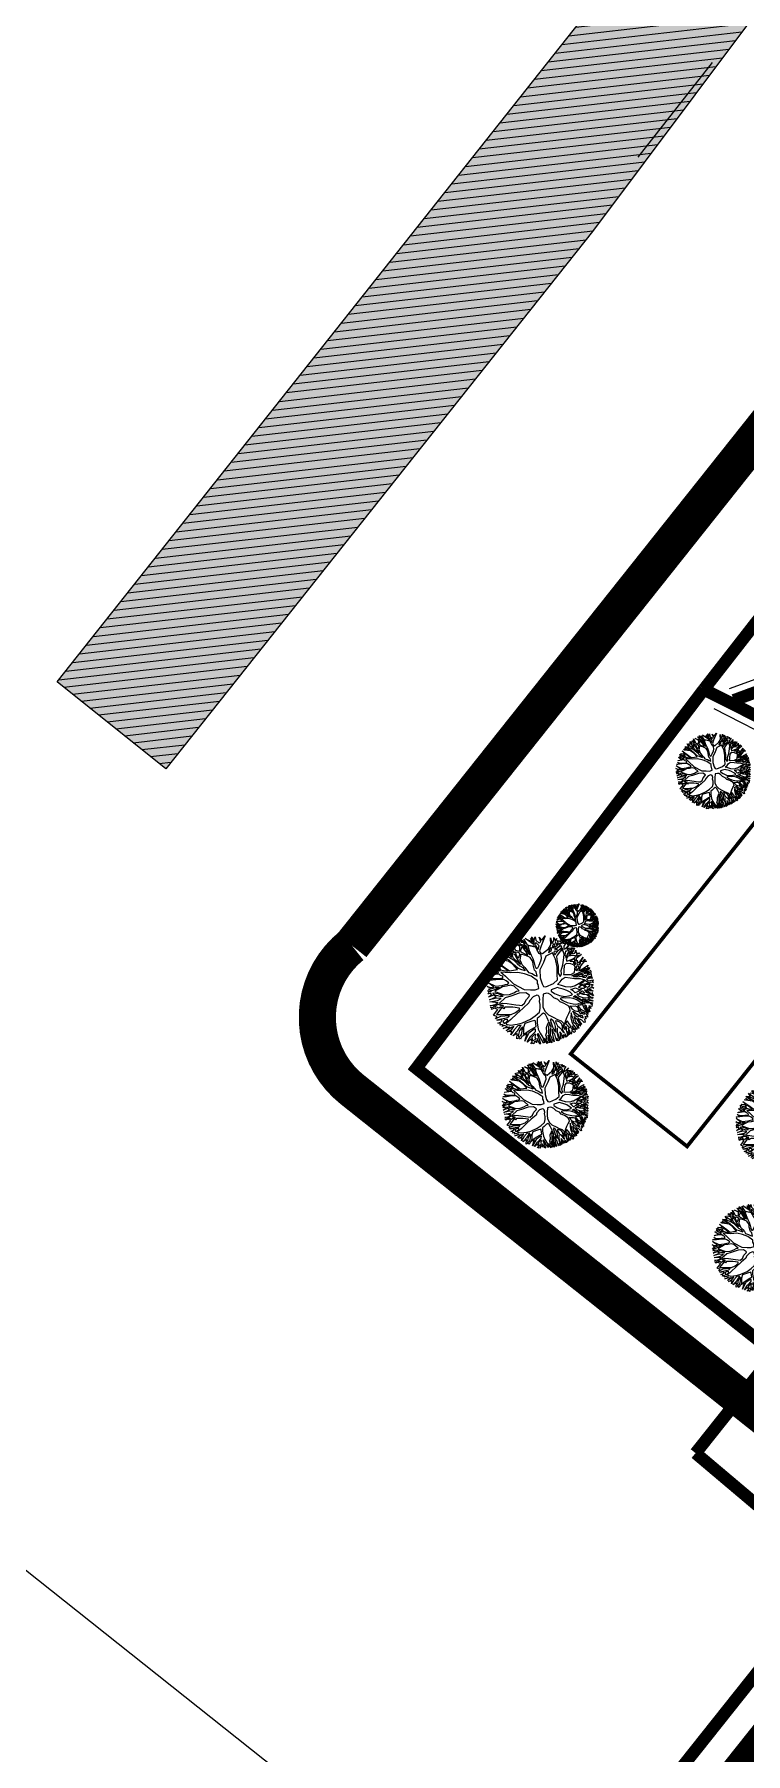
# Model space of a CAD drawing. Header units: metres. Extents: x -664657 to -643449, y -1076720 to -1062383.
# Drawn here: x -661078.5 to -661021.1, y -1067003.8 to -1066865 of the extents above; entities that cross this region are included whole.
import ezdxf

# ---------------------------------------------------------------- set-up
doc = ezdxf.new("R2010")
doc.units = ezdxf.units.M
doc.header["$LTSCALE"] = 0.1
doc.linetypes.add('DASHED', pattern=[19.05, 12.7, -6.35])
doc.linetypes.add('EVENDASH', pattern=[6.35, 3.175, -3.175])
doc.layers.get('0').update_dxf_attribs({"color": 8, "lineweight": 9})
for name, color, linetype in [('AA_THER_DOPRAVA', 142, 'Continuous'), ('AA_THER_katastr', 7, 'Continuous'), ('AA_THER_KOMUNIKACE', 201, 'Continuous'), ('AA_THER_srafy', 52, 'Continuous'), ('AA_THER_SRAFY KATASTR', 14, 'Continuous')]:
    doc.layers.add(name, color=color, linetype=linetype)
doc.layers.add('AA_THER_STAFAZ', color=252, linetype='Continuous', lineweight=0)
doc.layers.add('FLOATING-WINDOWS', color=2, linetype='Continuous', plot=False)

# ---------------------------------------------------------------- blocks, each defined once
blk = doc.blocks.new('A$C0C461CEA')
for p, q in [((-0.025, 0.681), (-0.029, 0.73)), ((-0.029, 0.73), (-0.001, 0.656)), ((0.063, 0.606), (-0.009, 0.765)), ((-0.009, 0.765), (0.101, 0.706)), ((0.101, 0.706), (0.094, 0.804)), ((0.094, 0.804), (0.195, 0.61)), ((0.214, 0.725), (0.134, 0.788)), ((0.134, 0.788), (0.212, 0.751)), ((0.191, 0.795), (0.205, 0.826)), ((0.231, 0.749), (0.191, 0.795)), ((0.195, 0.61), (0.214, 0.725)), ((0.205, 0.826), (0.247, 0.779)), ((0.212, 0.751), (0.231, 0.749)), ((0.247, 0.779), (0.283, 0.818)), ((0.256, 0.734), (0.28, 0.713)), ((0.257, 0.695), (0.256, 0.734)), ((0.283, 0.818), (0.273, 0.766)), ((0.273, 0.766), (0.303, 0.735)), ((0.303, 0.735), (0.335, 0.855)), ((0.335, 0.855), (0.332, 0.706)), ((0.448, 0.732), (0.381, 0.832)), ((0.381, 0.832), (0.473, 0.745)), ((0.398, 0.641), (0.448, 0.732)), ((0.483, 0.777), (0.463, 0.845)), ((0.463, 0.845), (0.503, 0.812)), ((0.473, 0.745), (0.483, 0.777)), ((0.49, 0.711), (0.491, 0.762)), ((0.491, 0.762), (0.519, 0.739)), ((0.503, 0.812), (0.541, 0.849)), ((0.519, 0.739), (0.518, 0.634)), ((0.541, 0.849), (0.523, 0.775)), ((0.523, 0.775), (0.552, 0.829)), ((0.552, 0.829), (0.55, 0.733)), ((0.55, 0.733), (0.572, 0.716)), ((0.572, 0.716), (0.592, 0.82)), ((0.592, 0.82), (0.599, 0.69)), ((0.732, 0.619), (0.623, 0.824)), ((0.623, 0.824), (0.721, 0.691)), ((0.721, 0.691), (0.725, 0.772)), ((0.725, 0.772), (0.739, 0.638)), ((0.773, 0.691), (0.762, 0.79)), ((0.762, 0.79), (0.78, 0.708)), ((0.782, 0.71), (0.826, 0.755)), ((0.826, 0.755), (0.807, 0.687)), ((-0.436, 0.238), (-0.503, 0.376)), ((-0.503, 0.376), (-0.397, 0.235)), ((-0.394, 0.371), (-0.482, 0.412)), ((-0.482, 0.412), (-0.394, 0.388)), ((-0.394, 0.388), (-0.424, 0.459)), ((-0.424, 0.459), (-0.372, 0.399)), ((-0.256, 0.32), (-0.394, 0.371)), ((-0.386, 0.487), (-0.377, 0.497)), ((-0.28, 0.452), (-0.386, 0.487)), ((-0.377, 0.497), (-0.291, 0.473)), ((-0.372, 0.399), (-0.265, 0.347)), ((-0.291, 0.473), (-0.326, 0.577)), ((-0.326, 0.577), (-0.279, 0.488)), ((-0.256, 0.522), (-0.284, 0.582)), ((-0.284, 0.582), (-0.25, 0.553)), ((-0.209, 0.421), (-0.28, 0.452)), ((-0.279, 0.488), (-0.209, 0.448)), ((-0.207, 0.472), (-0.256, 0.522)), ((-0.25, 0.553), (-0.251, 0.627)), ((-0.251, 0.627), (-0.205, 0.61)), ((-0.215, 0.587), (-0.164, 0.562)), ((-0.208, 0.57), (-0.215, 0.587)), ((-0.212, 0.536), (-0.208, 0.57)), ((-0.186, 0.48), (-0.212, 0.536)), ((-0.209, 0.448), (-0.207, 0.472)), ((-0.194, 0.381), (-0.209, 0.421)), ((-0.205, 0.61), (-0.205, 0.641)), ((-0.205, 0.641), (-0.143, 0.596)), ((-0.162, 0.346), (-0.194, 0.381)), ((-0.163, 0.47), (-0.186, 0.48)), ((-0.164, 0.562), (-0.163, 0.47)), ((-0.157, 0.436), (-0.114, 0.321)), ((-0.081, 0.391), (-0.157, 0.436)), ((-0.143, 0.596), (-0.108, 0.579)), ((-0.134, 0.562), (-0.138, 0.487)), ((-0.138, 0.487), (-0.095, 0.443)), ((-0.108, 0.579), (-0.136, 0.688)), ((-0.136, 0.688), (-0.031, 0.479)), ((-0.111, 0.544), (-0.134, 0.562)), ((-0.084, 0.536), (-0.111, 0.544)), ((-0.095, 0.443), (-0.013, 0.385)), ((-0.062, 0.681), (-0.084, 0.71)), ((-0.084, 0.71), (-0.025, 0.681)), ((-0.05, 0.471), (-0.084, 0.536)), ((0.012, 0.333), (-0.081, 0.391)), ((0.086, 0.573), (-0.062, 0.681)), ((-0.013, 0.385), (-0.05, 0.471)), ((-0.031, 0.479), (0.019, 0.379)), ((-0.001, 0.656), (0.063, 0.606)), ((0.019, 0.379), (0.096, 0.349)), ((0.049, 0.709), (0.1, 0.674)), ((0.071, 0.64), (0.049, 0.709)), ((0.115, 0.58), (0.071, 0.64)), ((0.141, 0.467), (0.086, 0.573)), ((0.1, 0.674), (0.148, 0.626)), ((0.154, 0.458), (0.115, 0.58)), ((0.175, 0.322), (0.141, 0.467)), ((0.148, 0.626), (0.198, 0.54)), ((0.193, 0.345), (0.154, 0.458)), ((0.198, 0.54), (0.234, 0.438)), ((0.212, 0.581), (0.226, 0.644)), ((0.236, 0.499), (0.212, 0.581)), ((0.226, 0.644), (0.236, 0.684)), ((0.234, 0.438), (0.258, 0.367)), ((0.236, 0.684), (0.278, 0.625)), ((0.281, 0.388), (0.236, 0.499)), ((0.272, 0.676), (0.257, 0.695)), ((0.258, 0.367), (0.296, 0.309)), ((0.278, 0.625), (0.267, 0.543)), ((0.267, 0.543), (0.281, 0.388)), ((0.291, 0.657), (0.272, 0.676)), ((0.28, 0.713), (0.29, 0.678)), ((0.29, 0.678), (0.291, 0.657)), ((0.298, 0.594), (0.316, 0.668)), ((0.299, 0.519), (0.298, 0.594)), ((0.359, 0.578), (0.299, 0.519)), ((0.314, 0.414), (0.309, 0.363)), ((0.309, 0.363), (0.334, 0.286)), ((0.318, 0.477), (0.314, 0.414)), ((0.316, 0.668), (0.354, 0.641)), ((0.392, 0.572), (0.318, 0.477)), ((0.332, 0.706), (0.398, 0.641)), ((0.354, 0.641), (0.373, 0.618)), ((0.373, 0.618), (0.359, 0.578)), ((0.469, 0.501), (0.392, 0.572)), ((0.419, 0.639), (0.417, 0.618)), ((0.417, 0.618), (0.449, 0.568)), ((0.438, 0.663), (0.419, 0.639)), ((0.471, 0.697), (0.438, 0.663)), ((0.449, 0.568), (0.492, 0.518)), ((0.532, 0.422), (0.469, 0.501)), ((0.482, 0.682), (0.471, 0.697)), ((0.492, 0.669), (0.482, 0.682)), ((0.505, 0.682), (0.49, 0.711)), ((0.503, 0.634), (0.492, 0.669)), ((0.492, 0.518), (0.511, 0.491)), ((0.512, 0.575), (0.503, 0.634)), ((0.518, 0.634), (0.505, 0.682)), ((0.511, 0.491), (0.512, 0.575)), ((0.53, 0.531), (0.539, 0.622)), ((0.551, 0.471), (0.53, 0.531)), ((0.54, 0.324), (0.532, 0.422)), ((0.539, 0.622), (0.547, 0.66)), ((0.544, 0.723), (0.568, 0.689)), ((0.547, 0.66), (0.544, 0.723)), ((0.562, 0.609), (0.551, 0.471)), ((0.571, 0.374), (0.551, 0.283)), ((0.568, 0.689), (0.562, 0.609)), ((0.574, 0.456), (0.571, 0.374)), ((0.581, 0.563), (0.574, 0.456)), ((0.6, 0.66), (0.581, 0.563)), ((0.599, 0.69), (0.656, 0.641)), ((0.629, 0.644), (0.6, 0.66)), ((0.699, 0.587), (0.629, 0.644)), ((0.656, 0.641), (0.716, 0.594)), ((0.735, 0.569), (0.699, 0.587)), ((0.716, 0.594), (0.732, 0.619)), ((0.731, 0.289), (0.76, 0.363)), ((0.736, 0.502), (0.735, 0.569)), ((0.738, 0.409), (0.736, 0.502)), ((0.76, 0.363), (0.738, 0.409)), ((0.739, 0.638), (0.773, 0.691)), ((0.756, 0.617), (0.75, 0.55)), ((0.75, 0.55), (0.759, 0.494)), ((0.785, 0.647), (0.756, 0.617)), ((0.759, 0.494), (0.811, 0.549)), ((0.772, 0.454), (0.768, 0.41)), ((0.768, 0.41), (0.8, 0.37)), ((0.847, 0.53), (0.772, 0.454)), ((0.78, 0.708), (0.782, 0.71)), ((0.811, 0.549), (0.785, 0.647)), ((0.8, 0.37), (0.955, 0.401)), ((0.807, 0.687), (0.84, 0.599)), ((0.84, 0.599), (0.888, 0.613)), ((1.024, 0.679), (0.847, 0.53)), ((0.888, 0.613), (0.897, 0.711)), ((0.897, 0.711), (0.915, 0.627)), ((0.915, 0.627), (1.024, 0.679)), ((0.983, 0.384), (0.943, 0.354)), ((0.955, 0.401), (1.039, 0.454)), ((1.022, 0.404), (0.983, 0.384)), ((1.008, 0.359), (1.022, 0.404)), ((1.039, 0.454), (1.103, 0.589)), ((1.06, 0.421), (1.046, 0.396)), ((1.046, 0.396), (1.046, 0.37)), ((1.046, 0.37), (1.102, 0.394)), ((1.085, 0.438), (1.06, 0.421)), ((1.084, 0.364), (1.065, 0.329)), ((1.103, 0.589), (1.074, 0.465)), ((1.074, 0.465), (1.137, 0.506)), ((1.151, 0.377), (1.084, 0.364)), ((1.117, 0.447), (1.085, 0.438)), ((1.102, 0.394), (1.117, 0.447)), ((1.137, 0.506), (1.166, 0.562)), ((1.154, 0.472), (1.142, 0.409)), ((1.142, 0.409), (1.193, 0.416)), ((1.216, 0.393), (1.151, 0.377)), ((1.213, 0.508), (1.154, 0.472)), ((1.166, 0.562), (1.164, 0.508)), ((1.164, 0.508), (1.213, 0.508)), ((1.193, 0.416), (1.206, 0.47)), ((1.206, 0.47), (1.232, 0.441)), ((1.216, 0.353), (1.216, 0.393)), ((1.232, 0.441), (1.276, 0.429)), ((1.276, 0.429), (1.239, 0.399)), ((1.239, 0.399), (1.239, 0.378)), ((1.239, 0.378), (1.266, 0.383)), ((1.266, 0.383), (1.281, 0.398)), ((1.308, 0.383), (1.275, 0.358)), ((1.281, 0.398), (1.308, 0.383)), ((-0.493, -0.002), (-0.644, 0.041)), ((-0.644, 0.041), (-0.485, 0.03)), ((-0.635, 0.101), (-0.551, 0.117)), ((-0.519, 0.086), (-0.635, 0.101)), ((-0.612, 0.165), (-0.577, 0.172)), ((-0.557, 0.142), (-0.612, 0.165)), ((-0.577, 0.172), (-0.583, 0.229)), ((-0.583, 0.229), (-0.536, 0.174)), ((-0.551, 0.117), (-0.557, 0.142)), ((-0.526, 0.187), (-0.556, 0.247)), ((-0.556, 0.247), (-0.505, 0.187)), ((-0.495, 0.221), (-0.55, 0.309)), ((-0.55, 0.309), (-0.495, 0.256)), ((-0.536, 0.174), (-0.526, 0.187)), ((-0.509, 0.126), (-0.526, 0.126)), ((-0.526, 0.126), (-0.492, 0.08)), ((-0.485, 0.03), (-0.519, 0.086)), ((-0.416, 0.057), (-0.509, 0.126)), ((-0.505, 0.187), (-0.335, 0.163)), ((-0.495, 0.256), (-0.436, 0.238)), ((-0.415, 0.205), (-0.495, 0.221)), ((-0.492, 0.08), (-0.453, 0.038)), ((-0.444, 0.15), (-0.46, 0.141)), ((-0.46, 0.141), (-0.318, -0.013)), ((-0.453, 0.038), (-0.411, 0.003)), ((-0.353, 0.149), (-0.444, 0.15)), ((-0.354, -0.026), (-0.416, 0.057)), ((-0.335, 0.163), (-0.415, 0.205)), ((-0.411, 0.003), (-0.354, -0.026)), ((-0.397, 0.235), (-0.263, 0.181)), ((-0.273, 0.155), (-0.353, 0.149)), ((-0.191, 0.121), (-0.273, 0.155)), ((-0.265, 0.347), (-0.176, 0.312)), ((-0.263, 0.181), (-0.194, 0.167)), ((-0.174, 0.275), (-0.256, 0.32)), ((-0.194, 0.167), (-0.145, 0.146)), ((-0.099, 0.096), (-0.191, 0.121)), ((-0.176, 0.312), (-0.162, 0.346)), ((-0.142, 0.224), (-0.174, 0.275)), ((-0.145, 0.146), (-0.114, 0.159)), ((-0.114, 0.159), (-0.142, 0.224)), ((-0.114, 0.321), (-0.04, 0.095)), ((-0.05, 0.048), (-0.099, 0.096)), ((0, -0.086), (-0.05, 0.048)), ((-0.04, 0.095), (0.101, -0.11)), ((0.154, 0.269), (0.012, 0.333)), ((0.096, 0.349), (0.175, 0.322)), ((0.266, 0.178), (0.154, 0.269)), ((0.24, 0.295), (0.193, 0.345)), ((0.308, 0.222), (0.24, 0.295)), ((0.364, 0.065), (0.266, 0.178)), ((0.296, 0.309), (0.308, 0.222)), ((0.334, 0.286), (0.348, 0.221)), ((0.348, 0.221), (0.354, 0.16)), ((0.354, 0.16), (0.409, 0.103)), ((0.435, -0.079), (0.364, 0.065)), ((0.409, 0.103), (0.439, 0.053)), ((0.439, 0.053), (0.476, 0.01)), ((0.476, 0.01), (0.498, 0.096)), ((0.485, 0.148), (0.513, 0.258)), ((0.498, 0.096), (0.485, 0.148)), ((0.513, 0.258), (0.54, 0.324)), ((0.588, 0.099), (0.514, -0.053)), ((0.534, 0.218), (0.533, 0.155)), ((0.533, 0.155), (0.567, 0.153)), ((0.551, 0.283), (0.534, 0.218)), ((0.567, 0.153), (0.619, 0.192)), ((0.726, 0.197), (0.588, 0.099)), ((0.619, 0.192), (0.694, 0.255)), ((0.694, 0.255), (0.731, 0.289)), ((0.834, 0.289), (0.726, 0.197)), ((0.992, 0.29), (0.834, 0.289)), ((0.943, 0.354), (0.922, 0.336)), ((0.922, 0.336), (0.992, 0.342)), ((0.934, -0.024), (0.985, 0.138)), ((0.99, 0.078), (0.966, -0.017)), ((0.985, 0.138), (0.99, 0.219)), ((0.99, 0.219), (0.992, 0.29)), ((1.029, 0.181), (0.99, 0.078)), ((0.992, 0.342), (1.008, 0.359)), ((1.019, 0.28), (1.014, 0.25)), ((1.014, 0.25), (1.022, 0.223)), ((1.04, 0.305), (1.019, 0.28)), ((1.022, 0.223), (1.057, 0.251)), ((1.054, 0.196), (1.029, 0.181)), ((1.065, 0.28), (1.04, 0.305)), ((1.161, 0.247), (1.054, 0.196)), ((1.057, 0.251), (1.11, 0.266)), ((1.064, -0.035), (1.15, 0.081)), ((1.065, 0.329), (1.216, 0.353)), ((1.11, 0.266), (1.065, 0.28)), ((1.115, 0.327), (1.094, 0.318)), ((1.094, 0.318), (1.123, 0.272)), ((1.157, 0.334), (1.115, 0.327)), ((1.123, 0.272), (1.221, 0.303)), ((1.15, 0.081), (1.193, 0.151)), ((1.223, 0.332), (1.157, 0.334)), ((1.207, 0.21), (1.161, 0.247)), ((1.221, 0.277), (1.173, 0.268)), ((1.173, 0.268), (1.209, 0.239)), ((1.184, 0.044), (1.176, -0.007)), ((1.242, 0.072), (1.184, 0.044)), ((1.201, 0.118), (1.192, 0.06)), ((1.192, 0.06), (1.242, 0.105)), ((1.193, 0.151), (1.207, 0.21)), ((1.249, 0.194), (1.201, 0.132)), ((1.201, 0.132), (1.201, 0.118)), ((1.209, 0.239), (1.221, 0.277)), ((1.221, 0.303), (1.223, 0.332)), ((1.265, 0.299), (1.236, 0.242)), ((1.236, 0.242), (1.263, 0.236)), ((1.242, 0.105), (1.277, 0.128)), ((1.297, 0.051), (1.242, 0.072)), ((1.268, 0.179), (1.249, 0.194)), ((1.263, 0.236), (1.379, 0.275)), ((1.336, 0.335), (1.265, 0.299)), ((1.314, 0.169), (1.268, 0.179)), ((1.275, 0.358), (1.336, 0.335)), ((1.294, 0.108), (1.276, 0.086)), ((1.276, 0.086), (1.305, 0.077)), ((1.277, 0.128), (1.319, 0.158)), ((1.411, 0.18), (1.289, 0.213)), ((1.289, 0.213), (1.317, 0.184)), ((1.327, 0.131), (1.294, 0.108)), ((1.347, 0.037), (1.297, 0.051)), ((1.379, 0.275), (1.301, 0.236)), ((1.301, 0.236), (1.411, 0.18)), ((1.305, 0.077), (1.384, 0.138)), ((1.319, 0.158), (1.314, 0.169)), ((1.317, 0.184), (1.443, 0.155)), ((1.367, 0.149), (1.327, 0.131)), ((1.443, 0.155), (1.34, 0.081)), ((1.34, 0.081), (1.406, 0.061)), ((1.386, 0.006), (1.347, 0.037)), ((1.384, 0.138), (1.367, 0.149)), ((1.367, -0.026), (1.386, 0.006)), ((1.421, 0.016), (1.398, -0.011)), ((1.406, 0.061), (1.454, 0.109)), ((1.495, 0.013), (1.421, 0.016)), ((1.454, 0.109), (1.431, 0.05)), ((1.431, 0.05), (1.495, 0.013)), ((-0.722, -0.374), (-0.67, -0.354)), ((-0.721, -0.288), (-0.583, -0.227)), ((-0.67, -0.354), (-0.721, -0.288)), ((-0.701, -0.157), (-0.672, -0.144)), ((-0.634, -0.167), (-0.701, -0.157)), ((-0.672, -0.144), (-0.697, -0.115)), ((-0.697, -0.115), (-0.649, -0.134)), ((-0.599, -0.118), (-0.687, -0.081)), ((-0.687, -0.081), (-0.582, -0.108)), ((-0.508, -0.101), (-0.659, -0.004)), ((-0.659, -0.004), (-0.5, -0.057)), ((-0.49, -0.229), (-0.658, -0.302)), ((-0.658, -0.302), (-0.588, -0.343)), ((-0.649, -0.134), (-0.599, -0.118)), ((-0.583, -0.227), (-0.634, -0.167)), ((-0.561, -0.129), (-0.611, -0.142)), ((-0.611, -0.142), (-0.575, -0.175)), ((-0.588, -0.343), (-0.459, -0.411)), ((-0.582, -0.108), (-0.544, -0.105)), ((-0.575, -0.175), (-0.552, -0.204)), ((-0.519, -0.137), (-0.561, -0.129)), ((-0.552, -0.204), (-0.506, -0.197)), ((-0.544, -0.105), (-0.508, -0.101)), ((-0.491, -0.179), (-0.519, -0.137)), ((-0.506, -0.197), (-0.448, -0.22)), ((-0.5, -0.057), (-0.412, -0.054)), ((-0.412, -0.054), (-0.493, -0.002)), ((-0.33, -0.078), (-0.491, -0.12)), ((-0.491, -0.12), (-0.481, -0.145)), ((-0.444, -0.203), (-0.491, -0.179)), ((-0.465, -0.267), (-0.49, -0.229)), ((-0.481, -0.145), (-0.435, -0.149)), ((-0.431, -0.251), (-0.465, -0.267)), ((-0.448, -0.22), (-0.444, -0.203)), ((-0.435, -0.149), (-0.35, -0.207)), ((-0.402, -0.266), (-0.431, -0.251)), ((-0.281, -0.328), (-0.402, -0.266)), ((-0.35, -0.207), (-0.2, -0.314)), ((-0.208, -0.104), (-0.33, -0.078)), ((-0.318, -0.013), (-0.221, -0.06)), ((-0.167, -0.411), (-0.281, -0.328)), ((-0.221, -0.06), (-0.118, -0.072)), ((-0.023, -0.134), (-0.208, -0.104)), ((-0.2, -0.314), (-0.141, -0.358)), ((-0.141, -0.358), (-0.098, -0.387)), ((-0.118, -0.072), (-0.051, -0.067)), ((-0.051, -0.067), (0, -0.086)), ((-0.025, -0.371), (0.046, -0.318)), ((0.101, -0.19), (-0.023, -0.134)), ((0.046, -0.318), (0.128, -0.29)), ((0.101, -0.11), (0.215, -0.18)), ((0.147, -0.271), (0.101, -0.19)), ((0.202, -0.337), (0.101, -0.37)), ((0.128, -0.29), (0.147, -0.271)), ((0.284, -0.347), (0.202, -0.337)), ((0.215, -0.18), (0.302, -0.23)), ((0.301, -0.364), (0.284, -0.347)), ((0.302, -0.23), (0.386, -0.241)), ((0.386, -0.241), (0.412, -0.157)), ((0.412, -0.132), (0.435, -0.079)), ((0.412, -0.157), (0.412, -0.132)), ((0.514, -0.053), (0.492, -0.182)), ((0.492, -0.182), (0.493, -0.246)), ((0.493, -0.246), (0.533, -0.274)), ((0.533, -0.274), (0.71, -0.29)), ((0.71, -0.29), (0.814, -0.262)), ((0.773, -0.347), (0.846, -0.329)), ((0.833, -0.407), (0.773, -0.347)), ((0.814, -0.262), (0.864, -0.159)), ((0.846, -0.329), (0.914, -0.295)), ((0.864, -0.159), (0.934, -0.024)), ((0.908, -0.119), (0.897, -0.15)), ((0.897, -0.15), (0.901, -0.228)), ((0.901, -0.228), (0.946, -0.198)), ((0.966, -0.017), (0.908, -0.119)), ((0.914, -0.295), (0.987, -0.292)), ((0.946, -0.198), (0.973, -0.127)), ((0.973, -0.127), (1.064, -0.035)), ((1.009, -0.187), (0.98, -0.225)), ((0.98, -0.225), (1.12, -0.297)), ((0.987, -0.292), (1.076, -0.35)), ((1.026, -0.151), (1.009, -0.187)), ((1.084, -0.067), (1.026, -0.151)), ((1.076, -0.35), (1.146, -0.402)), ((1.138, -0.047), (1.084, -0.067)), ((1.12, -0.297), (1.208, -0.294)), ((1.322, -0.346), (1.122, -0.328)), ((1.122, -0.328), (1.314, -0.377)), ((1.225, -0.095), (1.138, -0.047)), ((1.176, -0.007), (1.277, -0.02)), ((1.208, -0.294), (1.276, -0.187)), ((1.271, -0.153), (1.225, -0.095)), ((1.231, -0.04), (1.321, -0.091)), ((1.289, -0.041), (1.231, -0.04)), ((1.287, -0.212), (1.256, -0.26)), ((1.256, -0.26), (1.262, -0.288)), ((1.262, -0.288), (1.356, -0.236)), ((1.276, -0.187), (1.271, -0.153)), ((1.277, -0.02), (1.367, -0.026)), ((1.324, -0.116), (1.277, -0.096)), ((1.277, -0.096), (1.303, -0.157)), ((1.318, -0.192), (1.287, -0.212)), ((1.346, -0.047), (1.289, -0.041)), ((1.394, -0.229), (1.298, -0.308)), ((1.298, -0.308), (1.389, -0.301)), ((1.303, -0.157), (1.324, -0.116)), ((1.356, -0.236), (1.318, -0.192)), ((1.321, -0.091), (1.346, -0.047)), ((1.436, -0.382), (1.322, -0.346)), ((1.347, -0.14), (1.333, -0.161)), ((1.333, -0.161), (1.36, -0.194)), ((1.439, -0.334), (1.334, -0.329)), ((1.334, -0.329), (1.521, -0.375)), ((1.374, -0.053), (1.346, -0.093)), ((1.346, -0.093), (1.374, -0.091)), ((1.368, -0.148), (1.347, -0.14)), ((1.374, -0.091), (1.353, -0.129)), ((1.353, -0.129), (1.41, -0.147)), ((1.36, -0.194), (1.389, -0.194)), ((1.4, -0.166), (1.368, -0.148)), ((1.514, -0.029), (1.374, -0.053)), ((1.389, -0.194), (1.421, -0.179)), ((1.389, -0.301), (1.527, -0.295)), ((1.476, -0.191), (1.394, -0.229)), ((1.398, -0.011), (1.514, -0.029)), ((1.421, -0.179), (1.4, -0.166)), ((1.41, -0.147), (1.519, -0.094)), ((1.519, -0.094), (1.431, -0.145)), ((1.431, -0.145), (1.486, -0.17)), ((1.513, -0.369), (1.439, -0.334)), ((1.541, -0.201), (1.476, -0.191)), ((1.486, -0.17), (1.527, -0.148)), ((1.527, -0.295), (1.496, -0.321)), ((1.496, -0.321), (1.528, -0.358)), ((1.527, -0.148), (1.511, -0.184)), ((1.511, -0.184), (1.541, -0.201)), ((1.528, -0.358), (1.513, -0.369)), ((-0.605, -0.381), (-0.722, -0.374)), ((-0.671, -0.512), (-0.715, -0.477)), ((-0.715, -0.477), (-0.643, -0.483)), ((-0.705, -0.422), (-0.705, -0.403)), ((-0.705, -0.403), (-0.475, -0.468)), ((-0.602, -0.457), (-0.705, -0.422)), ((-0.697, -0.539), (-0.671, -0.512)), ((-0.651, -0.541), (-0.697, -0.539)), ((-0.537, -0.67), (-0.676, -0.63)), ((-0.676, -0.63), (-0.569, -0.633)), ((-0.67, -0.585), (-0.643, -0.564)), ((-0.628, -0.583), (-0.67, -0.585)), ((-0.643, -0.564), (-0.651, -0.541)), ((-0.643, -0.483), (-0.602, -0.457)), ((-0.639, -0.698), (-0.537, -0.67)), ((-0.507, -0.691), (-0.639, -0.698)), ((-0.569, -0.633), (-0.628, -0.583)), ((-0.562, -0.478), (-0.608, -0.497)), ((-0.608, -0.497), (-0.603, -0.545)), ((-0.429, -0.459), (-0.605, -0.381)), ((-0.603, -0.545), (-0.555, -0.54)), ((-0.569, -0.566), (-0.571, -0.578)), ((-0.571, -0.578), (-0.503, -0.638)), ((-0.439, -0.537), (-0.569, -0.566)), ((-0.528, -0.49), (-0.562, -0.478)), ((-0.555, -0.54), (-0.523, -0.534)), ((-0.532, -0.735), (-0.456, -0.699)), ((-0.5, -0.512), (-0.528, -0.49)), ((-0.523, -0.534), (-0.5, -0.512)), ((-0.456, -0.699), (-0.507, -0.691)), ((-0.503, -0.638), (-0.373, -0.687)), ((-0.475, -0.468), (-0.429, -0.459)), ((-0.459, -0.411), (-0.383, -0.446)), ((-0.274, -0.489), (-0.439, -0.537)), ((-0.383, -0.446), (-0.284, -0.456)), ((-0.373, -0.687), (-0.256, -0.714)), ((-0.284, -0.456), (-0.182, -0.436)), ((-0.099, -0.448), (-0.274, -0.489)), ((-0.256, -0.714), (-0.076, -0.727)), ((-0.182, -0.436), (-0.167, -0.411)), ((0.06, -0.41), (-0.099, -0.448)), ((-0.098, -0.387), (-0.025, -0.371)), ((-0.076, -0.727), (0.048, -0.713)), ((0.048, -0.713), (0.165, -0.682)), ((0.101, -0.37), (0.06, -0.41)), ((0.165, -0.682), (0.215, -0.623)), ((0.215, -0.623), (0.252, -0.551)), ((0.252, -0.551), (0.271, -0.484)), ((0.271, -0.484), (0.295, -0.448)), ((0.276, -0.629), (0.273, -0.73)), ((0.309, -0.559), (0.276, -0.629)), ((0.295, -0.448), (0.313, -0.389)), ((0.313, -0.389), (0.301, -0.364)), ((0.348, -0.481), (0.309, -0.559)), ((0.414, -0.386), (0.348, -0.481)), ((0.482, -0.404), (0.414, -0.386)), ((0.518, -0.429), (0.482, -0.404)), ((0.544, -0.477), (0.518, -0.429)), ((0.574, -0.561), (0.544, -0.477)), ((0.627, -0.632), (0.574, -0.561)), ((0.601, -0.382), (0.587, -0.408)), ((0.587, -0.408), (0.628, -0.487)), ((0.66, -0.39), (0.601, -0.382)), ((0.648, -0.697), (0.627, -0.632)), ((0.628, -0.487), (0.7, -0.576)), ((0.706, -0.765), (0.648, -0.697)), ((0.74, -0.406), (0.66, -0.39)), ((0.68, -0.635), (0.71, -0.698)), ((0.723, -0.641), (0.68, -0.635)), ((0.7, -0.576), (0.793, -0.643)), ((0.71, -0.698), (0.771, -0.775)), ((0.755, -0.654), (0.723, -0.641)), ((0.768, -0.431), (0.74, -0.406)), ((0.793, -0.687), (0.755, -0.654)), ((0.831, -0.489), (0.768, -0.431)), ((0.793, -0.643), (0.86, -0.669)), ((0.861, -0.713), (0.793, -0.687)), ((0.885, -0.552), (0.831, -0.489)), ((0.896, -0.469), (0.833, -0.407)), ((0.86, -0.669), (0.919, -0.683)), ((0.923, -0.765), (0.861, -0.713)), ((0.927, -0.618), (0.885, -0.552)), ((0.987, -0.527), (0.896, -0.469)), ((0.919, -0.683), (0.953, -0.683)), ((0.953, -0.683), (0.927, -0.618)), ((0.973, -0.572), (1.072, -0.589)), ((0.997, -0.622), (0.973, -0.572)), ((1.063, -0.541), (0.987, -0.527)), ((1.018, -0.681), (0.997, -0.622)), ((1.087, -0.68), (1.018, -0.681)), ((1.033, -0.716), (1.053, -0.774)), ((1.078, -0.743), (1.033, -0.716)), ((1.084, -0.55), (1.063, -0.541)), ((1.072, -0.589), (1.119, -0.642)), ((1.24, -0.542), (1.084, -0.55)), ((1.171, -0.679), (1.087, -0.68)), ((1.099, -0.713), (1.174, -0.717)), ((1.139, -0.759), (1.099, -0.713)), ((1.119, -0.642), (1.171, -0.679)), ((1.135, -0.61), (1.181, -0.601)), ((1.169, -0.658), (1.135, -0.61)), ((1.146, -0.366), (1.331, -0.398)), ((1.205, -0.406), (1.146, -0.366)), ((1.146, -0.402), (1.247, -0.462)), ((1.218, -0.683), (1.169, -0.658)), ((1.271, -0.556), (1.173, -0.572)), ((1.173, -0.572), (1.345, -0.623)), ((1.174, -0.717), (1.193, -0.78)), ((1.181, -0.601), (1.228, -0.603)), ((1.293, -0.438), (1.205, -0.406)), ((1.262, -0.674), (1.218, -0.683)), ((1.22, -0.716), (1.225, -0.775)), ((1.246, -0.741), (1.22, -0.716)), ((1.228, -0.603), (1.262, -0.674)), ((1.328, -0.531), (1.24, -0.542)), ((1.247, -0.462), (1.328, -0.531)), ((1.339, -0.652), (1.266, -0.621)), ((1.266, -0.621), (1.279, -0.67)), ((1.32, -0.545), (1.271, -0.556)), ((1.279, -0.67), (1.304, -0.696)), ((1.35, -0.423), (1.293, -0.438)), ((1.304, -0.696), (1.367, -0.69)), ((1.308, -0.455), (1.382, -0.454)), ((1.323, -0.478), (1.308, -0.455)), ((1.314, -0.377), (1.526, -0.421)), ((1.362, -0.62), (1.32, -0.545)), ((1.367, -0.498), (1.323, -0.478)), ((1.331, -0.398), (1.35, -0.423)), ((1.367, -0.69), (1.339, -0.652)), ((1.345, -0.623), (1.362, -0.62)), ((1.492, -0.575), (1.361, -0.539)), ((1.361, -0.539), (1.376, -0.585)), ((1.404, -0.631), (1.364, -0.641)), ((1.364, -0.641), (1.432, -0.706)), ((1.403, -0.475), (1.367, -0.498)), ((1.526, -0.421), (1.375, -0.412)), ((1.375, -0.412), (1.53, -0.449)), ((1.376, -0.585), (1.48, -0.613)), ((1.382, -0.454), (1.403, -0.475)), ((1.432, -0.706), (1.386, -0.715)), ((1.386, -0.715), (1.406, -0.775)), ((1.434, -0.521), (1.395, -0.521)), ((1.395, -0.521), (1.492, -0.575)), ((1.457, -0.664), (1.404, -0.631)), ((1.53, -0.449), (1.415, -0.452)), ((1.415, -0.452), (1.445, -0.477)), ((1.485, -0.543), (1.434, -0.521)), ((1.521, -0.375), (1.436, -0.382)), ((1.461, -0.634), (1.444, -0.636)), ((1.444, -0.636), (1.457, -0.664)), ((1.445, -0.477), (1.505, -0.474)), ((1.48, -0.613), (1.461, -0.634)), ((1.505, -0.474), (1.477, -0.522)), ((1.477, -0.522), (1.485, -0.543)), ((-0.54, -0.767), (-0.622, -0.732)), ((-0.622, -0.732), (-0.532, -0.735)), ((-0.483, -0.76), (-0.59, -0.822)), ((-0.59, -0.822), (-0.54, -0.767)), ((-0.568, -0.862), (-0.416, -0.81)), ((-0.457, -0.859), (-0.568, -0.862)), ((-0.519, -0.958), (-0.457, -0.859)), ((-0.458, -0.964), (-0.519, -0.958)), ((-0.374, -0.724), (-0.483, -0.76)), ((-0.463, -0.909), (-0.469, -0.936)), ((-0.469, -0.936), (-0.415, -0.93)), ((-0.446, -0.892), (-0.463, -0.909)), ((-0.456, -0.999), (-0.458, -0.964)), ((-0.402, -0.959), (-0.456, -0.999)), ((-0.388, -0.824), (-0.446, -0.892)), ((-0.416, -0.81), (-0.302, -0.746)), ((-0.415, -0.93), (-0.381, -0.913)), ((-0.275, -0.955), (-0.402, -0.959)), ((-0.396, -1.075), (-0.275, -0.955)), ((-0.237, -0.968), (-0.396, -1.075)), ((-0.329, -0.8), (-0.388, -0.824)), ((-0.381, -0.913), (-0.335, -0.847)), ((-0.302, -0.746), (-0.374, -0.724)), ((-0.36, -1.114), (-0.235, -1.047)), ((-0.322, -0.887), (-0.355, -0.942)), ((-0.355, -0.942), (-0.206, -0.924)), ((-0.335, -0.847), (-0.287, -0.798)), ((-0.287, -0.798), (-0.329, -0.8)), ((-0.283, -0.813), (-0.322, -0.887)), ((-0.221, -0.753), (-0.283, -0.813)), ((-0.222, -1.071), (-0.242, -1.119)), ((-0.105, -0.95), (-0.237, -0.968)), ((-0.235, -1.047), (-0.102, -1.004)), ((-0.142, -1.045), (-0.222, -1.071)), ((-0.092, -0.771), (-0.221, -0.753)), ((-0.206, -0.924), (-0.095, -0.918)), ((-0.16, -1.106), (-0.125, -1.059)), ((-0.125, -1.059), (-0.142, -1.045)), ((-0.098, -1.074), (-0.109, -1.185)), ((-0.078, -0.962), (-0.105, -0.95)), ((-0.102, -1.004), (-0.078, -0.962)), ((-0.075, -1.069), (-0.098, -1.074)), ((-0.095, -0.918), (-0.04, -0.918)), ((-0.004, -0.791), (-0.092, -0.771)), ((-0.066, -1.3), (-0.075, -1.069)), ((-0.04, -0.918), (-0.024, -0.869)), ((-0.027, -0.987), (-0.034, -1.08)), ((-0.034, -1.08), (-0.027, -1.189)), ((0.014, -0.86), (-0.027, -0.987)), ((-0.024, -0.869), (-0.002, -0.812)), ((-0.002, -0.812), (-0.004, -0.791)), ((0.055, -0.78), (0.014, -0.86)), ((0.103, -0.771), (0.055, -0.78)), ((0.102, -1.129), (0.142, -1.04)), ((0.185, -0.745), (0.103, -0.771)), ((0.184, -1.043), (0.122, -1.171)), ((0.142, -1.04), (0.206, -0.982)), ((0.246, -0.974), (0.184, -1.043)), ((0.227, -0.745), (0.185, -0.745)), ((0.197, -1.113), (0.23, -1.077)), ((0.206, -0.982), (0.243, -0.953)), ((0.25, -0.786), (0.227, -0.745)), ((0.23, -1.077), (0.246, -0.974)), ((0.243, -0.953), (0.249, -0.862)), ((0.249, -0.862), (0.25, -0.786)), ((0.277, -0.999), (0.264, -1.085)), ((0.273, -0.73), (0.303, -0.824)), ((0.292, -0.925), (0.277, -0.999)), ((0.309, -0.927), (0.292, -0.925)), ((0.303, -0.824), (0.376, -0.924)), ((0.33, -0.981), (0.309, -0.927)), ((0.321, -1.112), (0.333, -1.053)), ((0.333, -1.053), (0.33, -0.981)), ((0.374, -0.999), (0.362, -1.036)), ((0.362, -1.036), (0.365, -1.114)), ((0.41, -1.033), (0.374, -0.999)), ((0.376, -0.924), (0.427, -1.003)), ((0.444, -1.071), (0.41, -1.033)), ((0.427, -1.003), (0.48, -1.062)), ((0.457, -1.127), (0.444, -1.071)), ((0.48, -1.062), (0.512, -1.16)), ((0.558, -1.109), (0.631, -1.046)), ((0.631, -1.046), (0.693, -0.999)), ((0.746, -1.013), (0.692, -1.098)), ((0.693, -0.999), (0.75, -0.958)), ((0.766, -0.864), (0.706, -0.765)), ((0.726, -1.085), (0.746, -1.013)), ((0.75, -0.958), (0.766, -0.918)), ((0.766, -0.918), (0.766, -0.864)), ((0.771, -0.775), (0.873, -0.86)), ((0.789, -0.874), (0.884, -0.921)), ((0.804, -0.903), (0.789, -0.874)), ((0.79, -1.059), (0.793, -1.031)), ((0.802, -1.122), (0.79, -1.059)), ((0.793, -1.031), (0.796, -0.994)), ((0.796, -0.994), (0.85, -1.098)), ((0.804, -0.956), (0.804, -0.903)), ((0.813, -0.977), (0.804, -0.956)), ((0.841, -1.024), (0.813, -0.977)), ((0.885, -1.058), (0.841, -1.024)), ((0.873, -0.86), (0.932, -0.9)), ((0.884, -0.921), (0.914, -0.946)), ((0.914, -0.998), (0.885, -1.058)), ((0.903, -1.11), (0.906, -1.064)), ((0.906, -1.064), (0.934, -1.03)), ((0.914, -0.946), (0.914, -0.998)), ((0.975, -0.826), (0.923, -0.765)), ((0.932, -0.9), (0.98, -0.916)), ((0.934, -1.03), (0.94, -1.076)), ((0.939, -0.942), (0.95, -1.023)), ((0.95, -0.942), (0.939, -0.942)), ((0.94, -1.076), (0.939, -1.127)), ((0.943, -0.738), (0.987, -0.729)), ((0.979, -0.769), (0.943, -0.738)), ((1.04, -0.98), (0.95, -0.942)), ((0.95, -1.023), (1.001, -1.095)), ((1.031, -0.928), (0.975, -0.826)), ((1.005, -0.804), (0.979, -0.769)), ((0.98, -0.916), (1.029, -0.945)), ((0.987, -0.729), (1.026, -0.796)), ((1.045, -0.869), (1.005, -0.804)), ((1.026, -0.796), (1.051, -0.84)), ((1.029, -0.945), (1.031, -0.928)), ((1.032, -1.052), (1.04, -0.98)), ((1.059, -1.178), (1.032, -1.052)), ((1.075, -0.925), (1.045, -0.869)), ((1.05, -0.921), (1.086, -0.98)), ((1.051, -0.97), (1.05, -0.921)), ((1.051, -0.84), (1.075, -0.882)), ((1.086, -0.98), (1.051, -0.97)), ((1.053, -0.774), (1.127, -0.856)), ((1.059, -1.012), (1.058, -1.092)), ((1.08, -1.009), (1.059, -1.012)), ((1.075, -0.882), (1.075, -0.925)), ((1.111, -0.744), (1.078, -0.743)), ((1.097, -1.037), (1.08, -1.009)), ((1.259, -1.006), (1.085, -0.865)), ((1.085, -0.865), (1.242, -1.046)), ((1.085, -1.069), (1.097, -1.037)), ((1.092, -1.167), (1.085, -1.069)), ((1.098, -0.94), (1.107, -0.921)), ((1.105, -0.963), (1.098, -0.94)), ((1.115, -1.083), (1.103, -1.165)), ((1.156, -0.996), (1.105, -0.963)), ((1.107, -0.921), (1.156, -0.965)), ((1.151, -0.786), (1.111, -0.744)), ((1.155, -1.127), (1.115, -1.083)), ((1.127, -0.856), (1.163, -0.878)), ((1.193, -0.78), (1.139, -0.759)), ((1.192, -1.097), (1.14, -1.053)), ((1.14, -1.053), (1.155, -1.127)), ((1.217, -0.83), (1.151, -0.786)), ((1.156, -0.965), (1.156, -0.996)), ((1.163, -0.878), (1.239, -0.897)), ((1.242, -1.046), (1.185, -0.992)), ((1.185, -0.992), (1.213, -1.063)), ((1.249, -0.922), (1.189, -0.924)), ((1.189, -0.924), (1.265, -0.987)), ((1.213, -1.063), (1.192, -1.097)), ((1.239, -0.897), (1.217, -0.83)), ((1.225, -0.775), (1.289, -0.835)), ((1.293, -0.863), (1.24, -0.831)), ((1.24, -0.831), (1.264, -0.903)), ((1.269, -0.792), (1.246, -0.741)), ((1.281, -0.953), (1.249, -0.922)), ((1.265, -0.987), (1.259, -1.006)), ((1.264, -0.903), (1.302, -0.93)), ((1.292, -0.73), (1.269, -0.733)), ((1.269, -0.733), (1.293, -0.833)), ((1.289, -0.835), (1.269, -0.792)), ((1.302, -0.93), (1.281, -0.953)), ((1.314, -0.791), (1.292, -0.73)), ((1.293, -0.833), (1.345, -0.856)), ((1.327, -0.913), (1.293, -0.863)), ((1.366, -0.826), (1.314, -0.791)), ((1.345, -0.856), (1.318, -0.856)), ((1.318, -0.856), (1.327, -0.913)), ((1.351, -0.74), (1.321, -0.736)), ((1.321, -0.736), (1.366, -0.826)), ((1.406, -0.775), (1.351, -0.74)), ((-0.351, -1.121), (-0.36, -1.114)), ((-0.255, -1.094), (-0.351, -1.121)), ((-0.305, -1.172), (-0.267, -1.159)), ((-0.305, -1.187), (-0.305, -1.172)), ((-0.273, -1.193), (-0.305, -1.187)), ((-0.254, -1.22), (-0.273, -1.193)), ((-0.267, -1.159), (-0.255, -1.094)), ((-0.227, -1.182), (-0.254, -1.22)), ((-0.242, -1.119), (-0.248, -1.151)), ((-0.248, -1.151), (-0.172, -1.146)), ((-0.189, -1.184), (-0.227, -1.182)), ((-0.141, -1.15), (-0.193, -1.224)), ((-0.193, -1.224), (-0.189, -1.184)), ((-0.172, -1.146), (-0.16, -1.106)), ((-0.146, -1.278), (-0.141, -1.15)), ((-0.125, -1.278), (-0.146, -1.278)), ((-0.109, -1.185), (-0.125, -1.278)), ((-0.041, -1.296), (-0.066, -1.3)), ((-0.029, -1.216), (-0.041, -1.296)), ((-0.006, -1.273), (-0.029, -1.216)), ((-0.027, -1.189), (0.003, -1.241)), ((-0.005, -1.34), (-0.006, -1.273)), ((0.016, -1.281), (-0.005, -1.34)), ((0.003, -1.241), (0.022, -1.26)), ((0.029, -1.341), (0.016, -1.281)), ((0.022, -1.26), (0.051, -1.215)), ((0.052, -1.345), (0.029, -1.341)), ((0.051, -1.215), (0.056, -1.171)), ((0.053, -1.265), (0.052, -1.345)), ((0.097, -1.194), (0.053, -1.265)), ((0.056, -1.171), (0.102, -1.129)), ((0.072, -1.268), (0.097, -1.194)), ((0.075, -1.366), (0.072, -1.268)), ((0.094, -1.366), (0.075, -1.366)), ((0.102, -1.252), (0.094, -1.366)), ((0.122, -1.171), (0.102, -1.252)), ((0.128, -1.374), (0.143, -1.221)), ((0.149, -1.374), (0.128, -1.374)), ((0.143, -1.221), (0.197, -1.113)), ((0.183, -1.225), (0.149, -1.374)), ((0.207, -1.153), (0.183, -1.225)), ((0.2, -1.386), (0.217, -1.3)), ((0.206, -1.388), (0.2, -1.386)), ((0.229, -1.342), (0.206, -1.388)), ((0.232, -1.127), (0.207, -1.153)), ((0.217, -1.3), (0.228, -1.245)), ((0.219, -1.203), (0.227, -1.18)), ((0.228, -1.245), (0.219, -1.203)), ((0.227, -1.18), (0.232, -1.127)), ((0.233, -1.402), (0.229, -1.342)), ((0.263, -1.398), (0.233, -1.402)), ((0.264, -1.085), (0.258, -1.15)), ((0.258, -1.15), (0.261, -1.188)), ((0.261, -1.188), (0.267, -1.213)), ((0.264, -1.316), (0.263, -1.398)), ((0.284, -1.234), (0.264, -1.316)), ((0.267, -1.213), (0.294, -1.15)), ((0.279, -1.392), (0.297, -1.24)), ((0.294, -1.391), (0.279, -1.392)), ((0.325, -1.162), (0.284, -1.234)), ((0.294, -1.15), (0.321, -1.112)), ((0.347, -1.25), (0.294, -1.391)), ((0.297, -1.24), (0.34, -1.156)), ((0.34, -1.156), (0.325, -1.162)), ((0.338, -1.397), (0.36, -1.309)), ((0.355, -1.395), (0.338, -1.397)), ((0.36, -1.309), (0.347, -1.25)), ((0.377, -1.342), (0.355, -1.395)), ((0.365, -1.114), (0.382, -1.166)), ((0.403, -1.357), (0.377, -1.342)), ((0.382, -1.166), (0.395, -1.216)), ((0.395, -1.216), (0.4, -1.254)), ((0.4, -1.254), (0.409, -1.275)), ((0.406, -1.411), (0.403, -1.357)), ((0.432, -1.344), (0.406, -1.411)), ((0.409, -1.275), (0.423, -1.315)), ((0.418, -1.245), (0.443, -1.184)), ((0.423, -1.315), (0.418, -1.245)), ((0.42, -1.407), (0.432, -1.344)), ((0.46, -1.398), (0.42, -1.407)), ((0.443, -1.184), (0.457, -1.127)), ((0.48, -1.148), (0.458, -1.192)), ((0.458, -1.192), (0.465, -1.255)), ((0.486, -1.253), (0.46, -1.398)), ((0.465, -1.255), (0.5, -1.209)), ((0.477, -1.394), (0.493, -1.337)), ((0.494, -1.396), (0.477, -1.394)), ((0.5, -1.209), (0.48, -1.148)), ((0.482, -1.299), (0.513, -1.24)), ((0.493, -1.337), (0.482, -1.299)), ((0.513, -1.215), (0.486, -1.253)), ((0.539, -1.269), (0.494, -1.396)), ((0.512, -1.16), (0.558, -1.109)), ((0.513, -1.24), (0.513, -1.215)), ((0.527, -1.399), (0.541, -1.319)), ((0.544, -1.397), (0.527, -1.399)), ((0.564, -1.133), (0.538, -1.164)), ((0.538, -1.164), (0.551, -1.2)), ((0.541, -1.319), (0.539, -1.269)), ((0.583, -1.338), (0.544, -1.397)), ((0.551, -1.2), (0.555, -1.234)), ((0.555, -1.234), (0.577, -1.28)), ((0.596, -1.13), (0.564, -1.133)), ((0.577, -1.28), (0.61, -1.247)), ((0.607, -1.407), (0.583, -1.338)), ((0.603, -1.193), (0.596, -1.13)), ((0.598, -1.319), (0.639, -1.264)), ((0.628, -1.352), (0.598, -1.319)), ((0.61, -1.247), (0.603, -1.193)), ((0.637, -1.397), (0.607, -1.407)), ((0.639, -1.264), (0.628, -1.352)), ((0.65, -1.333), (0.637, -1.397)), ((0.687, -1.373), (0.65, -1.333)), ((0.692, -1.098), (0.664, -1.19)), ((0.664, -1.19), (0.665, -1.262)), ((0.665, -1.262), (0.678, -1.314)), ((0.678, -1.314), (0.695, -1.358)), ((0.695, -1.358), (0.687, -1.373)), ((0.695, -1.217), (0.726, -1.131)), ((0.724, -1.278), (0.695, -1.217)), ((0.72, -1.371), (0.724, -1.278)), ((0.737, -1.372), (0.72, -1.371)), ((0.726, -1.131), (0.726, -1.085)), ((0.751, -1.301), (0.737, -1.372)), ((0.745, -1.173), (0.74, -1.228)), ((0.74, -1.228), (0.746, -1.259)), ((0.766, -1.11), (0.745, -1.173)), ((0.746, -1.259), (0.797, -1.349)), ((0.797, -1.349), (0.751, -1.301)), ((0.77, -1.152), (0.766, -1.11)), ((0.794, -1.206), (0.77, -1.152)), ((0.797, -1.267), (0.794, -1.206)), ((0.81, -1.334), (0.797, -1.267)), ((0.821, -1.155), (0.802, -1.122)), ((0.825, -1.323), (0.81, -1.334)), ((0.873, -1.249), (0.817, -1.181)), ((0.817, -1.181), (0.817, -1.235)), ((0.817, -1.235), (0.825, -1.323)), ((0.854, -1.157), (0.821, -1.155)), ((0.85, -1.098), (0.854, -1.157)), ((0.894, -1.316), (0.873, -1.249)), ((0.88, -1.134), (0.881, -1.188)), ((0.924, -1.173), (0.88, -1.134)), ((0.881, -1.188), (0.919, -1.222)), ((0.913, -1.32), (0.894, -1.316)), ((0.924, -1.139), (0.903, -1.11)), ((0.929, -1.257), (0.913, -1.32)), ((0.919, -1.222), (0.924, -1.173)), ((0.939, -1.127), (0.924, -1.139)), ((0.967, -1.269), (0.929, -1.257)), ((0.949, -1.154), (0.955, -1.101)), ((0.985, -1.168), (0.949, -1.154)), ((0.955, -1.101), (0.983, -1.126)), ((1.007, -1.252), (0.962, -1.21)), ((0.962, -1.21), (0.967, -1.269)), ((0.983, -1.126), (0.985, -1.168)), ((1.001, -1.095), (1.036, -1.157)), ((1.044, -1.201), (1.006, -1.17)), ((1.006, -1.17), (1.011, -1.208)), ((1.015, -1.233), (1.007, -1.252)), ((1.011, -1.208), (1.015, -1.233)), ((1.036, -1.157), (1.049, -1.184)), ((1.049, -1.184), (1.044, -1.201)), ((1.058, -1.092), (1.075, -1.163)), ((1.075, -1.163), (1.059, -1.178)), ((1.103, -1.165), (1.092, -1.167))]:
    blk.add_line(p, q)

msp = doc.modelspace()

# ---------------------------------------------------------------- hatches: boundary and pattern name
at = {"layer": 'AA_THER_srafy'}
h = msp.add_hatch(color=252, dxfattribs=at)
h.paths.add_polyline_path([(-660974.289, -1066800.899), (-660965.476, -1066808.274), (-660999.226, -1066851.144), (-661007.726, -1066844.519)])
h.paths.add_polyline_path([(-660942.101, -1066826.899), (-660933.289, -1066834.127), (-660943.976, -1066847.877), (-660955.039, -1066862.024), (-660964.726, -1066874.887), (-660966.193, -1066876.836), (-660968.664, -1066874.887), (-660975.45, -1066869.491), (-660964.164, -1066854.899), (-660953.101, -1066840.649)])
h.paths.add_polyline_path([(-661020.601, -1066846.502), (-661012.726, -1066853.252), (-661033.414, -1066880.91), (-661067.851, -1066924.262), (-661076.601, -1066917.262)])
h.paths.add_polyline_path([(-660918.914, -1066819.024), (-660848.726, -1066874.899), (-660847.851, -1066875.524), (-660840.914, -1066867.024), (-660854.601, -1066856.149), (-660868.976, -1066844.774), (-660883.164, -1066833.524), (-660897.601, -1066822.149), (-660911.976, -1066810.774)])
at = {"layer": 'AA_THER_SRAFY KATASTR'}
h = msp.add_hatch(dxfattribs=at)
h.set_pattern_fill('ANSI31', color=256, scale=0.2, style=0)
h.set_pattern_definition([(6.512676, (-656652.60146, -1070281.3263), (-0.07202362, 0.63090221), [])])
h.paths.add_polyline_path([(-660974.289, -1066800.899), (-660965.476, -1066808.274), (-660999.226, -1066851.144), (-661007.726, -1066844.519)])
h.paths.add_polyline_path([(-660942.101, -1066826.899), (-660933.289, -1066834.127), (-660943.976, -1066847.877), (-660955.039, -1066862.024), (-660964.726, -1066874.887), (-660966.193, -1066876.836), (-660968.664, -1066874.887), (-660975.45, -1066869.491), (-660964.164, -1066854.899), (-660953.101, -1066840.649)])
h.paths.add_polyline_path([(-661020.601, -1066846.502), (-661012.726, -1066853.252), (-661033.414, -1066880.91), (-661067.851, -1066924.262), (-661076.601, -1066917.262)])
h.paths.add_polyline_path([(-660918.914, -1066819.024), (-660848.726, -1066874.899), (-660847.851, -1066875.524), (-660840.914, -1066867.024), (-660854.601, -1066856.149), (-660868.976, -1066844.774), (-660883.164, -1066833.524), (-660897.601, -1066822.149), (-660911.976, -1066810.774)])

# ---------------------------------------------------------------- linework, layer by layer
msp.add_line((-661029.716, -1066874.899), (-661023.726, -1066867.252))
at = {"layer": 'AA_THER_DOPRAVA', "color": 136, "linetype": 'EVENDASH', "ltscale": 5, "const_width": 3}
msp.add_lwpolyline([(-661007.688, -1066986.034), (-661052.81, -1066950.158, -0.4812893), (-661052.832, -1066938.537), (-660935.391, -1066790.825, -0.4338836), (-660924.746, -1066789.968), (-660827.05, -1066867.644)], format="xyb", dxfattribs=at)
at = {"layer": 'AA_THER_DOPRAVA', "color": 23, "linetype": 'DASHED', "ltscale": 0.5, "const_width": 1}
for points in [[(-661024.422, -1066917.862), (-660944.044, -1066814.801)], [(-661022.001, -1066918.74), (-660957.972, -1066895.096)], [(-661024.422, -1066917.862), (-661047.628, -1066948.448), (-661018.686, -1066971.459)], [(-661101.918, -1067100.109), (-661015.112, -1066990.928), (-661018.746, -1066984.867), (-661025.088, -1066979.511)]]:
    msp.add_lwpolyline(points, dxfattribs=at)
at = {"layer": 'AA_THER_DOPRAVA', "color": 23, "const_width": 1}
for points in [[(-661025.088, -1066979.511), (-660927.368, -1066856.604), (-660928.618, -1066826.832)], [(-661024.422, -1066917.862), (-660982.304, -1066939.114), (-660947.295, -1066948.929), (-660921.394, -1066961.619), (-660866.529, -1066892.612), (-660867.846, -1066874.121)]]:
    msp.add_lwpolyline(points, dxfattribs=at)
at = {"layer": 'AA_THER_DOPRAVA', "color": 136, "linetype": 'EVENDASH', "ltscale": 5, "const_width": 6}
msp.add_lwpolyline([(-661098.141, -1067104.044), (-661011.132, -1066994.609), (-661007.688, -1066986.034)], dxfattribs=at)
at = {"layer": 'AA_THER_katastr'}
msp.add_lwpolyline([(-661020.601, -1066846.502), (-661012.726, -1066853.252), (-661033.414, -1066880.91), (-661067.851, -1066924.262), (-661076.601, -1066917.262), (-661020.601, -1066846.502)], close=True, dxfattribs=at)
at = {"layer": 'AA_THER_KOMUNIKACE'}
for p, q in [((-661022.347, -1066917.802), (-660987.62, -1066904.978)), ((-661023.623, -1066919.396), (-660991.556, -1066935.818))]:
    msp.add_line(p, q, dxfattribs=at)
at = {"layer": 'FLOATING-WINDOWS', "linetype": 'ByBlock', "lineweight": -3}
msp.add_lwpolyline([(-661168.446, -1066917.967), (-660839.693, -1067179.351), (-660654.858, -1066946.875), (-660983.611, -1066685.492)], close=True, dxfattribs=at)
at = {"layer": 'FLOATING-WINDOWS', "const_width": 0.3}
msp.add_lwpolyline([(-661017.743, -1066925.369), (-661008.35, -1066932.837), (-661025.775, -1066954.754), (-661035.168, -1066947.286)], close=True, dxfattribs=at)

# ---------------------------------------------------------------- block references
at = {"layer": 'AA_THER_STAFAZ', "linetype": 'Continuous'}
for p, xscale, yscale, zscale, rotation in [((-661024.975, -1066924.293), 2.688000000024391, 2.688000000009779, 2.688000000000001, 28.03608760909738), ((-661035.388, -1066936.834), 1.536000000013938, 1.536000000005588, 1.536, 28.03608760909738), ((-661039.477, -1066941.892), 3.840000000034844, 3.84000000001397, 3.840000000000001, 28.03608760909739), ((-661038.728, -1066951.181), 3.110400000028225, 3.110400000011316, 3.110400000000001, 28.03608760909738), ((-661019.889, -1066952.809), 3.110400000028225, 3.110400000011316, 3.110400000000001, 28.03608760909738), ((-661021.784, -1066962.732), 3.110400000028225, 3.110400000011316, 3.110400000000001, 28.03608760909738)]:
    msp.add_blockref('A$C0C461CEA', p, dxfattribs=dict(at, xscale=xscale, yscale=yscale, zscale=zscale, rotation=rotation))

doc.saveas('drawing.dxf')
